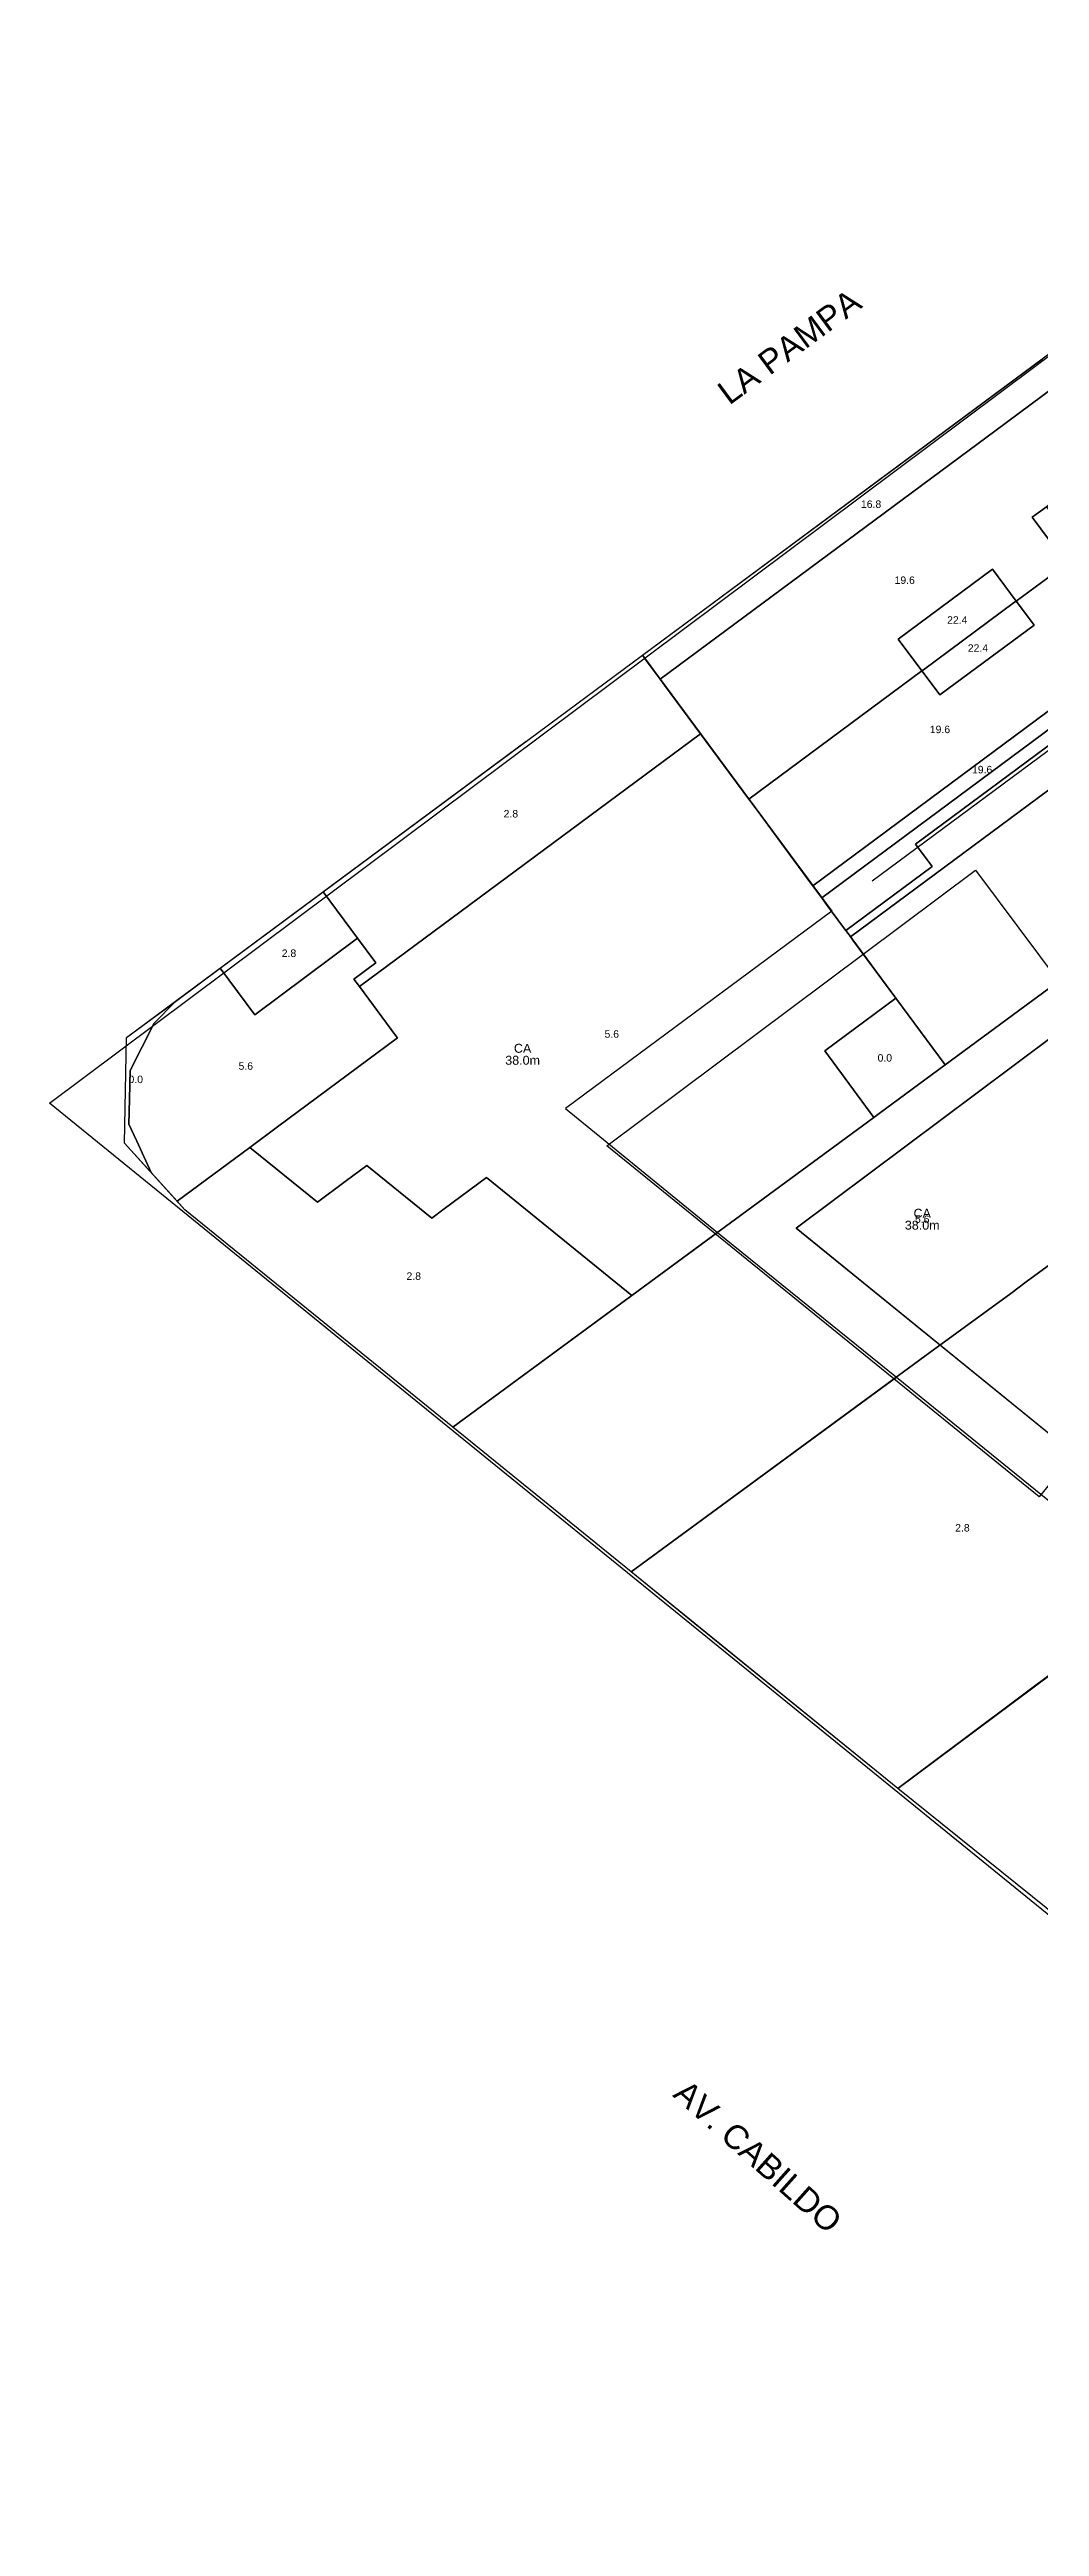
# Model space of a CAD drawing. Header units: metres. Extents: x 6366560 to 6366701, y 6174615 to 6174740.
# Drawn here: x 6366559.9 to 6366609.6, y 6174615.1 to 6174739.6 of the extents above; entities that cross this region are included whole.
import ezdxf
from ezdxf.enums import TextEntityAlignment as Align

# ---------------------------------------------------------------- set-up
doc = ezdxf.new("R2010")
doc.units = ezdxf.units.M
doc.header["$MEASUREMENT"] = 0
doc.linetypes.add('DASHED', pattern=[10, 5, -5])
for name, color, linetype, true_color in [('banda_minima', 1, 'Continuous', 0xe41a1c), ('calles_etiquetas', 7, 'Continuous', 0x282828), ('lfi', 141, 'Continuous', 0x3579b1), ('manzanas', 250, 'Continuous', 0x404040), ('parcelas', 252, 'Continuous', 0x606060), ('parcelas_etiquetas', 252, 'Continuous', 0x606060), ('tejido', 8, 'Continuous', 0x808080), ('Tronera SI', 141, 'Continuous', 0x3579b1)]:
    doc.layers.add(name, color=color, linetype=linetype, true_color=true_color)
doc.styles.add('ARIAL', font='arial.ttf')

msp = doc.modelspace()

# ---------------------------------------------------------------- linework, layer by layer
at = {"layer": 'banda_minima', "color": 1, "linetype": 'DASHED', "ltscale": 5}
for points in [[(6366599.21, 6174696.31), (6366589.7, 6174709.18), (6366611.8, 6174725.56), (6366621.33, 6174712.71), (6366599.21, 6174696.31)], [(6366563.68, 6174684.65), (6366563.78, 6174689.96), (6366589.7, 6174709.18), (6366599.21, 6174696.31), (6366585.83, 6174686.39), (6366593.48, 6174680.17), (6366580.17, 6174670.37), (6366566.7, 6174681.31), (6366563.68, 6174684.65)], [(6366589.13, 6174663.1), (6366580.17, 6174670.37), (6366593.48, 6174680.17), (6366602.46, 6174672.89), (6366589.13, 6174663.1)], [(6366615.77, 6174662.09), (6366602.54, 6174652.22), (6366589.13, 6174663.1), (6366602.46, 6174672.89), (6366615.77, 6174662.09)], [(6366624.09, 6174655.39), (6366610.76, 6174645.59), (6366602.54, 6174652.22), (6366615.78, 6174662.1), (6366624.09, 6174655.39)]]:
    msp.add_lwpolyline(points, close=True, dxfattribs=at)
at = {"layer": 'lfi'}
msp.add_lwpolyline([(6366597.42, 6174680.38), (6366632.82, 6174706.86), (6366668.04, 6174664.52), (6366641.43, 6174644.61), (6366597.42, 6174680.38)], close=True, dxfattribs=at)
at = {"layer": 'manzanas'}
msp.add_lwpolyline([(6366559.91, 6174686.67), (6366630.72, 6174739.62), (6366701.16, 6174654.94), (6366647.93, 6174615.12), (6366559.91, 6174686.67)], close=True, dxfattribs=at)
at = {"layer": 'parcelas'}
msp.add_lwpolyline([(6366613.87, 6174695.19), (6366604.91, 6174688.59), (6366602.44, 6174691.94), (6366600.22, 6174694.94), (6366600.1, 6174695.1), (6366600.02, 6174695.2), (6366599.92, 6174695.34), (6366599.8, 6174695.5), (6366598.9, 6174696.72), (6366598.71, 6174696.98), (6366598.2, 6174697.67), (6366596.65, 6174699.77), (6366595.56, 6174701.25), (6366595.05, 6174701.94), (6366594.43, 6174702.78), (6366592.62, 6174705.23), (6366590.81, 6174707.68), (6366590.59, 6174707.97), (6366589.94, 6174708.85), (6366589.7, 6174709.18), (6366611.8, 6174725.56)], dxfattribs=at)
for points in [[(6366565.02, 6174683.17), (6366563.68, 6174684.65), (6366563.78, 6174689.96), (6366566.23, 6174691.78), (6366568.49, 6174693.45), (6366573.66, 6174697.29), (6366589.7, 6174709.18), (6366589.94, 6174708.85), (6366590.59, 6174707.97), (6366590.81, 6174707.68), (6366592.62, 6174705.23), (6366594.43, 6174702.78), (6366595.05, 6174701.94), (6366595.56, 6174701.25), (6366596.65, 6174699.77), (6366598.2, 6174697.67), (6366598.71, 6174696.98), (6366598.9, 6174696.72), (6366599.8, 6174695.5), (6366599.92, 6174695.34), (6366600.02, 6174695.2), (6366600.1, 6174695.1), (6366600.22, 6174694.94), (6366602.44, 6174691.94), (6366604.91, 6174688.59), (6366601.6, 6174686.15), (6366601.32, 6174685.95), (6366593.56, 6174680.23), (6366589.17, 6174677), (6366588.99, 6174676.87), (6366580.17, 6174670.37), (6366566.7, 6174681.31), (6366566.32, 6174681.73), (6366565.02, 6174683.17)], [(6366601.32, 6174685.95), (6366601.6, 6174686.15), (6366604.91, 6174688.59), (6366613.87, 6174695.19), (6366616.87, 6174699.12), (6366617.85, 6174698.37), (6366618.02, 6174698.24), (6366621.1, 6174695.86), (6366624.17, 6174693.49), (6366627.27, 6174691.1), (6366623.85, 6174688.58), (6366613.25, 6174680.81), (6366612.45, 6174680.21), (6366608.99, 6174677.68), (6366608.21, 6174677.1), (6366604.15, 6174674.13), (6366589.13, 6174663.1), (6366580.17, 6174670.37), (6366588.99, 6174676.87), (6366589.17, 6174677), (6366593.56, 6174680.23), (6366601.32, 6174685.95)], [(6366640.88, 6174680.6), (6366625.46, 6174669.23), (6366622.24, 6174666.86), (6366617.4, 6174663.3), (6366613.83, 6174660.66), (6366613.06, 6174660.09), (6366603.94, 6174653.27), (6366602.54, 6174652.22), (6366598.72, 6174655.32), (6366592.34, 6174660.5), (6366589.13, 6174663.1), (6366604.15, 6174674.13), (6366608.21, 6174677.1), (6366608.99, 6174677.68), (6366612.45, 6174680.21), (6366613.25, 6174680.81), (6366623.85, 6174688.58), (6366627.27, 6174691.1), (6366636.28, 6174684.15), (6366640.23, 6174681.1), (6366640.88, 6174680.6)], [(6366625.46, 6174669.23), (6366640.88, 6174680.6), (6366643.85, 6174678.3), (6366646.41, 6174676.34), (6366649.39, 6174674.07), (6366645.36, 6174671.04), (6366643.01, 6174669.32), (6366638.89, 6174666.29), (6366636.11, 6174664.24), (6366632.84, 6174661.83), (6366627.58, 6174657.97), (6366625.28, 6174656.28), (6366621.63, 6174653.59), (6366619.42, 6174651.96), (6366611.59, 6174646.2), (6366610.76, 6174645.59), (6366602.54, 6174652.22), (6366603.94, 6174653.27), (6366613.06, 6174660.09), (6366613.83, 6174660.66), (6366617.4, 6174663.3), (6366622.24, 6174666.86), (6366625.46, 6174669.23)]]:
    msp.add_lwpolyline(points, close=True, dxfattribs=at)
at = {"layer": 'tejido'}
for points in [[(6366612.27, 6174724.92), (6366612.63, 6174724.44), (6366612.64, 6174724.43), (6366612.69, 6174724.36), (6366607.47, 6174720.49), (6366590.59, 6174707.97), (6366590, 6174708.78), (6366589.94, 6174708.85), (6366589.7, 6174709.18), (6366611.8, 6174725.56), (6366612.27, 6174724.92)], [(6366613.47, 6174723.31), (6366613.83, 6174722.83), (6366616.3, 6174719.5), (6366613.69, 6174717.56), (6366612.82, 6174718.73), (6366610.01, 6174716.64), (6366609.29, 6174716.11), (6366611.02, 6174713.78), (6366608.48, 6174711.9), (6366607.29, 6174713.51), (6366602.55, 6174709.99), (6366603.74, 6174708.39), (6366595.05, 6174701.94), (6366594.43, 6174702.78), (6366592.62, 6174705.23), (6366590.81, 6174707.68), (6366590.59, 6174707.97), (6366607.47, 6174720.49), (6366612.69, 6174724.36), (6366612.92, 6174724.06), (6366613.47, 6174723.31)], [(6366611.02, 6174713.78), (6366609.29, 6174716.11), (6366610.01, 6174716.64), (6366611.74, 6174714.31), (6366611.1, 6174713.84), (6366611.02, 6174713.78)], [(6366613.2, 6174712.09), (6366614.78, 6174709.97), (6366614.83, 6174709.89), (6366598.26, 6174697.59), (6366598.25, 6174697.61), (6366598.2, 6174697.67), (6366596.65, 6174699.77), (6366595.56, 6174701.25), (6366595.11, 6174701.86), (6366595.05, 6174701.94), (6366603.74, 6174708.39), (6366603.8, 6174708.31), (6366604.64, 6174707.18), (6366609.38, 6174710.69), (6366608.54, 6174711.82), (6366608.48, 6174711.9), (6366611.02, 6174713.78), (6366611.08, 6174713.7), (6366612.6, 6174711.64), (6366613.2, 6174712.09)], [(6366608.48, 6174711.9), (6366608.4, 6174711.84), (6366603.82, 6174708.45), (6366603.74, 6174708.39), (6366602.55, 6174709.99), (6366607.29, 6174713.51), (6366608.48, 6174711.9)], [(6366622.29, 6174711.42), (6366617.67, 6174708), (6366612.9, 6174704.47), (6366600.16, 6174695.02), (6366600.1, 6174695.1), (6366600.02, 6174695.2), (6366599.98, 6174695.26), (6366599.92, 6174695.34), (6366604.26, 6174698.56), (6366603.43, 6174699.68), (6366611.83, 6174705.91), (6366616.59, 6174709.45), (6366621.21, 6174712.87), (6366622.15, 6174711.6), (6366622.23, 6174711.5), (6366622.29, 6174711.42)], [(6366603.74, 6174708.39), (6366603.82, 6174708.45), (6366608.4, 6174711.84), (6366608.48, 6174711.9), (6366608.54, 6174711.82), (6366609.38, 6174710.69), (6366604.64, 6174707.18), (6366603.8, 6174708.31), (6366603.74, 6174708.39)], [(6366623.89, 6174709.26), (6366619.15, 6174705.74), (6366615.22, 6174702.82), (6366617.42, 6174699.85), (6366616.87, 6174699.12), (6366613.87, 6174695.19), (6366604.91, 6174688.59), (6366602.44, 6174691.94), (6366600.28, 6174694.86), (6366600.22, 6174694.94), (6366600.16, 6174695.02), (6366612.9, 6174704.47), (6366617.67, 6174708), (6366622.29, 6174711.42), (6366622.34, 6174711.34), (6366622.4, 6174711.26), (6366623.35, 6174709.98), (6366623.38, 6174709.95), (6366623.89, 6174709.26)], [(6366615.29, 6174709.28), (6366611.45, 6174706.43), (6366598.71, 6174696.98), (6366598.26, 6174697.59), (6366614.83, 6174709.89), (6366615.29, 6174709.28)], [(6366590.59, 6174707.97), (6366590.81, 6174707.68), (6366592.62, 6174705.23), (6366575.48, 6174692.52), (6366575.2, 6174692.89), (6366576.31, 6174693.71), (6366575.39, 6174694.95), (6366573.66, 6174697.29), (6366589.7, 6174709.18), (6366589.94, 6174708.85), (6366590, 6174708.78), (6366590.59, 6174707.97)], [(6366595.05, 6174701.94), (6366595.11, 6174701.86), (6366595.56, 6174701.25), (6366596.65, 6174699.77), (6366598.2, 6174697.67), (6366598.25, 6174697.61), (6366598.26, 6174697.59), (6366598.71, 6174696.98), (6366598.9, 6174696.72), (6366599.8, 6174695.5), (6366599.92, 6174695.34), (6366599.98, 6174695.26), (6366600.02, 6174695.2), (6366600.1, 6174695.1), (6366600.16, 6174695.02), (6366600.22, 6174694.94), (6366600.28, 6174694.86), (6366602.44, 6174691.94), (6366598.86, 6174689.3), (6366601.32, 6174685.95), (6366593.56, 6174680.23), (6366589.17, 6174677), (6366581.87, 6174682.92), (6366579.74, 6174681.35), (6366579.12, 6174680.89), (6366575.86, 6174683.53), (6366574.77, 6174682.73), (6366573.37, 6174681.69), (6366569.97, 6174684.44), (6366571.36, 6174685.47), (6366577.39, 6174689.94), (6366577.31, 6174690.05), (6366575.48, 6174692.52), (6366592.62, 6174705.23), (6366594.43, 6174702.78), (6366595.05, 6174701.94)], [(6366618.02, 6174698.24), (6366621.1, 6174695.86), (6366624.17, 6174693.49), (6366627.27, 6174691.1), (6366623.85, 6174688.58), (6366613.25, 6174680.81), (6366612.45, 6174680.21), (6366608.99, 6174677.68), (6366608.21, 6174677.1), (6366604.15, 6174674.13), (6366589.13, 6174663.1), (6366580.17, 6174670.37), (6366588.99, 6174676.87), (6366589.17, 6174677), (6366593.56, 6174680.23), (6366601.32, 6174685.95), (6366601.6, 6174686.15), (6366604.91, 6174688.59), (6366613.87, 6174695.19), (6366616.87, 6174699.12), (6366617.85, 6174698.37), (6366618.02, 6174698.24)], [(6366575.39, 6174694.95), (6366570.22, 6174691.11), (6366568.49, 6174693.45), (6366573.66, 6174697.29), (6366575.39, 6174694.95)], [(6366575.48, 6174692.52), (6366577.31, 6174690.05), (6366577.39, 6174689.94), (6366571.36, 6174685.47), (6366569.97, 6174684.44), (6366566.32, 6174681.73), (6366565.02, 6174683.17), (6366564.29, 6174684.76), (6366563.9, 6174685.6), (6366563.92, 6174686.87), (6366563.96, 6174688.31), (6366565.17, 6174690.69), (6366566.23, 6174691.78), (6366568.49, 6174693.45), (6366570.22, 6174691.11), (6366575.39, 6174694.95), (6366576.31, 6174693.71), (6366575.2, 6174692.89), (6366575.48, 6174692.52)], [(6366604.91, 6174688.59), (6366601.6, 6174686.15), (6366601.32, 6174685.95), (6366598.86, 6174689.3), (6366602.44, 6174691.94), (6366604.91, 6174688.59)], [(6366565.02, 6174683.17), (6366563.68, 6174684.65), (6366563.78, 6174689.96), (6366566.23, 6174691.78), (6366565.17, 6174690.69), (6366563.96, 6174688.31), (6366563.92, 6174686.87), (6366563.9, 6174685.6), (6366564.29, 6174684.76), (6366565.02, 6174683.17)], [(6366589.17, 6174677), (6366588.99, 6174676.87), (6366580.17, 6174670.37), (6366566.7, 6174681.31), (6366566.32, 6174681.73), (6366569.97, 6174684.44), (6366573.37, 6174681.69), (6366574.77, 6174682.73), (6366575.86, 6174683.53), (6366579.12, 6174680.89), (6366579.74, 6174681.35), (6366581.87, 6174682.92), (6366589.17, 6174677)], [(6366622.24, 6174666.86), (6366617.4, 6174663.3), (6366613.83, 6174660.66), (6366613.06, 6174660.09), (6366603.94, 6174653.27), (6366602.54, 6174652.22), (6366598.72, 6174655.32), (6366592.34, 6174660.5), (6366589.13, 6174663.1), (6366604.15, 6174674.13), (6366608.21, 6174677.1), (6366608.99, 6174677.68), (6366612.45, 6174680.21), (6366613.25, 6174680.81), (6366614.55, 6174679.1), (6366613.74, 6174678.5), (6366614.23, 6174677.84), (6366614.93, 6174676.88), (6366611.49, 6174674.34), (6366613.63, 6174671.44), (6366615.84, 6174668.43), (6366619.29, 6174670.98), (6366622.24, 6174666.86)]]:
    msp.add_lwpolyline(points, close=True, dxfattribs=at)
for points in [[(6366611.83, 6174705.91), (6366603.43, 6174699.68), (6366604.26, 6174698.56), (6366599.92, 6174695.34), (6366599.8, 6174695.5), (6366598.9, 6174696.72), (6366598.71, 6174696.98), (6366611.45, 6174706.43)], [(6366610.76, 6174645.59), (6366602.54, 6174652.22), (6366603.94, 6174653.27), (6366613.06, 6174660.09)]]:
    msp.add_lwpolyline(points, dxfattribs=at)
at = {"layer": 'Tronera SI'}
msp.add_lwpolyline([(6366611.39, 6174669.03), (6366609.63, 6174666.87), (6366587.92, 6174684.52), (6366606.44, 6174698.37), (6366611.83, 6174691.16), (6366597.42, 6174680.38), (6366611.39, 6174669.03)], close=True, dxfattribs=at)

# ---------------------------------------------------------------- texts
at = {"layer": 'calles_etiquetas', "color": 7, "style": 'ARIAL'}
for s, rotation, p in [('LA PAMPA', 36.4275, (6366597.08, 6174724.69)), ('AV. CABILDO', -41.6507, (6366595.51, 6174633.72))]:
    msp.add_text(s, height=1.2, rotation=rotation, dxfattribs=at).set_placement(p, align=Align.MIDDLE_CENTER)
at = {"layer": 'parcelas_etiquetas', "color": 252, "style": 'ARIAL'}
for s, p in [('CA', (6366583.68, 6174689.42)), ('38.0m', (6366583.68, 6174688.82)), ('38.0m', (6366603.76, 6174680.53)), ('CA', (6366603.76, 6174681.13))]:
    msp.add_text(s, height=0.45, dxfattribs=at).set_placement(p, align=Align.MIDDLE_CENTER)
at = {"layer": 'tejido', "color": 8, "style": 'ARIAL'}
for s, p in [('16.8', (6366601.19, 6174716.77)), ('19.6', (6366602.88, 6174712.95)), ('22.4', (6366605.52, 6174710.95)), ('22.4', (6366606.56, 6174709.54)), ('19.6', (6366604.65, 6174705.45)), ('19.6', (6366606.77, 6174703.43)), ('2.8', (6366583.09, 6174701.21)), ('2.8', (6366571.94, 6174694.2)), ('5.6', (6366588.16, 6174690.14)), ('0.0', (6366564.24, 6174687.86)), ('5.6', (6366569.77, 6174688.53)), ('0.0', (6366601.88, 6174688.94)), ('5.6', (6366603.76, 6174680.83)), ('2.8', (6366578.21, 6174677.97)), ('2.8', (6366605.78, 6174665.32))]:
    msp.add_text(s, height=0.375, dxfattribs=at).set_placement(p, align=Align.MIDDLE_CENTER)

doc.saveas('drawing.dxf')
